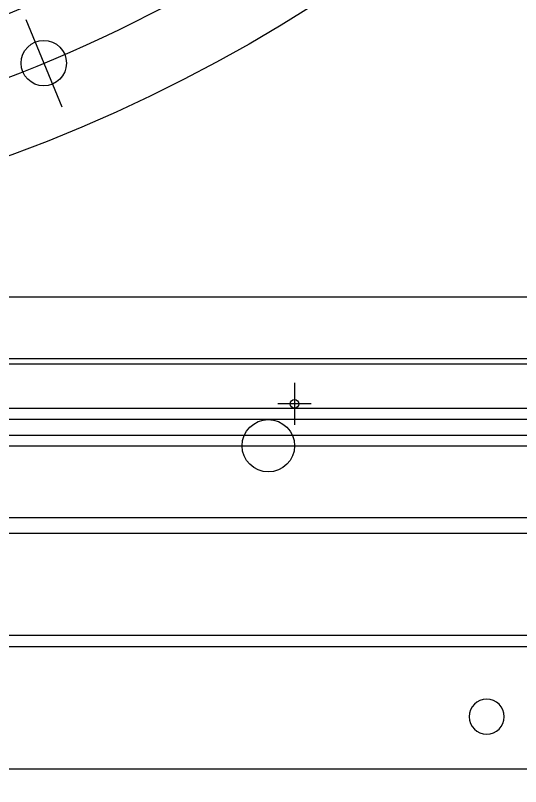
# Model space of a CAD drawing. Header units: millimetres. Extents: x 89450 to 753248, y -530175 to 1209785.
# Drawn here: x 398540.3 to 398684.8, y -102036.4 to -101815.8 of the extents above; entities that cross this region are included whole.
import ezdxf

# ---------------------------------------------------------------- set-up
doc = ezdxf.new("R2010")
doc.units = ezdxf.units.MM
doc.header["$LTSCALE"] = 150
doc.linetypes.add('CENTER', pattern=[50.8, 31.75, -6.35, 6.35, -6.35])
doc.layers.add('------00 Load Bank', color=3, linetype='Continuous')

# ---------------------------------------------------------------- blocks, each defined once
blk = doc.blocks.new('A$Cd768ecee')
at = {"color": 0}
for p, q in [((103.2, 103.2), (1076.8, 103.2)), ((100, 100), (1080, 100)), ((38.2, 38.2), (1141.8, 38.2)), ((35, 35), (1145, 35)), ((0, 0), (1180, 0))]:
    blk.add_line(p, q, dxfattribs=at)
blk.add_circle((302.5, 15), 5, dxfattribs=at)
blk = doc.blocks.new('A$Ca2785acc')
at = {"color": 0}
for p, q in [((985, 1002), (0, 1002)), ((260, 987), (260, 999)), ((985, 980), (0, 980)), ((983.4, 981.6), (1.6, 981.6))]:
    blk.add_line(p, q, dxfattribs=at)
at = {"color": 0, "linetype": 'CENTER'}
blk.add_line((255.2, 993), (264.8, 993), dxfattribs=at)
at = {"color": 0}
blk.add_circle((260, 993), 1.25, dxfattribs=at)
blk = doc.blocks.new('A$C02650c35')
at = {"color": 0}
for p, q in [((1040.5, 24.5), (1040.5, 1060.5)), ((1045, 24.5), (1045, 1060.5)), ((1045, 30), (1045, 1055))]:
    blk.add_line(p, q, dxfattribs=at)
at = {"color": 0, "linetype": 'CENTER'}
for p, q in [((1020, 45), (1020, 1040)), ((898.06, 698.06), (923, 708.39))]:
    blk.add_line(p, q, dxfattribs=at)
at = {"color": 0}
for centre, radius in [((522.5, 542.5), 441), ((522.5, 542.5), 403), ((522.5, 542.5), 399.8), ((1020, 767.5), 7.5), ((910.53, 703.23), 6.5), ((910.53, 703.23), 6.5)]:
    blk.add_circle(centre, radius, dxfattribs=at)
at = {"color": 0, "linetype": 'CENTER'}
blk.add_circle((522.5, 542.5), 420, dxfattribs=at)
blk.add_circle((522.5, 542.5), 420, dxfattribs=at)

msp = doc.modelspace()

# ---------------------------------------------------------------- linework, layer by layer
at = {"layer": '------00 Load Bank', "color": 161, "ltscale": 2, "elevation": 0}
msp.add_lwpolyline([(398892.66, -102428.73), (398892.66, -101896.43), (397882.66, -101896.43), (397882.66, -102428.73)], close=True, dxfattribs=at)

# ---------------------------------------------------------------- block references
at = {"layer": '------00 Load Bank', "color": 161, "xscale": -1}
msp.add_blockref('A$Cd768ecee', (398977.66, -102031.43), dxfattribs=at)
at = {"layer": '------00 Load Bank', "color": 161}
for name, p, rotation in [('A$C02650c35', (397845.16, -100918.93), 270), ('A$Ca2785acc', (398880.16, -100933.93), 180), ('A$Ca2785acc', (398880.16, -100933.93), 180)]:
    msp.add_blockref(name, p, dxfattribs=dict(at, rotation=rotation))

doc.saveas('drawing.dxf')
